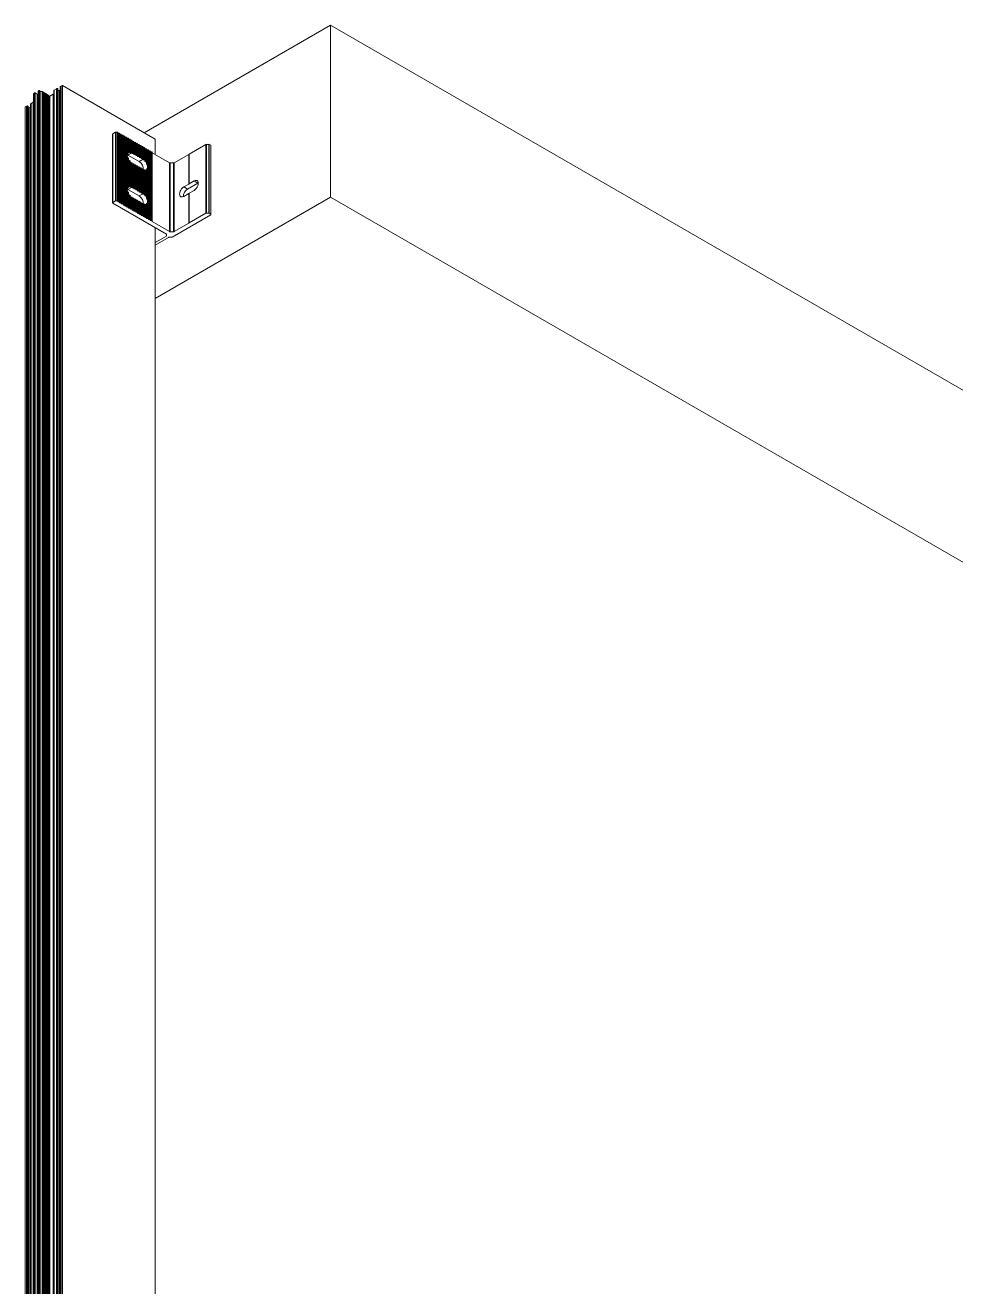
# Model space of a CAD drawing. Header units: millimetres. Extents: x 39 to 459, y 26 to 647.
# Drawn here: x 85.9 to 103.57, y 111.3 to 135.25 of the extents above; entities that cross this region are included whole.
import ezdxf

# ---------------------------------------------------------------- set-up
doc = ezdxf.new("R2010")
doc.units = ezdxf.units.MM
doc.linetypes.add('DASH2', pattern=[19.05, 12.7, -6.35])
doc.layers.add('ANTET', color=7, linetype='Continuous')

msp = doc.modelspace()

# ---------------------------------------------------------------- linework, layer by layer
at = {"color": 7, "linetype": 'Continuous', "lineweight": 15}
for p, q in [((91.695, 135.248), (88.159, 133.208)), ((91.695, 131.982), (91.695, 135.248)), ((91.695, 135.248), (127.051, 114.843)), ((86.058, 133.953), (86.058, 104.227)), ((86.06, 133.954), (86.072, 133.962)), ((86.06, 133.954), (86.06, 104.229)), ((86.072, 133.962), (86.072, 104.236)), ((86.075, 133.962), (86.075, 104.237)), ((86.075, 133.962), (86.086, 133.962)), ((86.086, 133.962), (86.086, 104.237)), ((86.089, 133.962), (86.089, 104.236)), ((86.089, 133.962), (86.126, 133.941)), ((86.126, 133.941), (86.126, 104.215)), ((86.126, 133.934), (86.135, 133.935)), ((86.135, 133.935), (86.135, 104.21)), ((86.135, 133.935), (86.145, 133.93)), ((86.145, 134.002), (86.145, 104.277)), ((86.146, 134.004), (86.159, 134.011)), ((86.146, 134.004), (86.146, 104.278)), ((86.159, 134.011), (86.159, 104.286)), ((86.164, 134.011), (86.164, 104.286)), ((86.164, 134.011), (86.173, 134.007)), ((86.173, 134.007), (86.173, 104.281)), ((86.174, 104.279), (86.174, 134.005)), ((86.174, 133.994), (86.183, 133.989)), ((86.183, 133.989), (86.183, 104.264)), ((86.185, 133.989), (86.185, 104.263)), ((86.185, 133.989), (86.224, 133.989)), ((86.224, 133.989), (86.224, 104.263)), ((86.23, 133.985), (86.23, 104.259)), ((86.236, 133.976), (86.236, 104.25)), ((86.236, 133.976), (86.246, 133.976)), ((86.246, 133.976), (86.246, 104.25)), ((86.252, 133.972), (86.252, 104.246)), ((86.258, 133.963), (86.258, 104.237)), ((86.258, 133.963), (86.269, 133.963)), ((86.269, 133.963), (86.269, 104.237)), ((86.275, 133.959), (86.275, 104.233)), ((86.281, 133.95), (86.281, 104.224)), ((86.281, 133.95), (86.292, 133.95)), ((86.292, 133.95), (86.292, 104.224)), ((86.298, 133.946), (86.298, 104.22)), ((86.304, 133.936), (86.304, 104.211)), ((86.304, 133.936), (86.314, 133.936)), ((86.314, 133.936), (86.314, 104.211)), ((86.32, 133.933), (86.32, 104.207)), ((86.326, 133.923), (86.326, 104.198)), ((86.326, 133.923), (86.337, 133.923)), ((86.337, 133.923), (86.337, 104.198)), ((86.343, 133.92), (86.343, 104.194)), ((86.344, 133.913), (86.344, 104.187)), ((86.344, 133.913), (86.361, 133.903)), ((86.361, 133.903), (86.361, 104.177)), ((86.366, 133.903), (86.43, 133.94)), ((86.366, 133.903), (86.366, 104.177)), ((86.43, 133.94), (86.43, 104.214)), ((86.43, 133.94), (86.439, 133.94)), ((86.439, 133.944), (86.445, 133.948)), ((86.439, 133.944), (86.439, 104.219)), ((86.445, 134.009), (86.445, 104.283)), ((86.451, 134.017), (86.491, 134.04)), ((86.451, 134.017), (86.451, 104.291)), ((86.491, 134.04), (86.502, 134.045)), ((86.491, 134.04), (86.491, 104.314)), ((86.491, 134.04), (86.491, 104.314)), ((86.502, 134.045), (86.502, 104.32)), ((86.51, 134.045), (86.51, 104.319)), ((86.51, 134.045), (86.519, 134.04)), ((86.519, 134.04), (86.519, 104.314)), ((86.52, 104.313), (86.52, 134.038)), ((86.52, 134.013), (86.525, 134.011)), ((86.525, 134.011), (86.525, 104.285)), ((86.525, 134.011), (86.553, 134.011)), ((86.553, 134.011), (86.565, 134.017)), ((86.553, 134.011), (86.553, 104.285)), ((86.565, 134.08), (86.565, 104.355)), ((86.566, 134.083), (86.576, 134.089)), ((86.566, 134.083), (86.566, 104.357)), ((86.576, 134.089), (86.601, 134.104)), ((86.576, 134.089), (86.576, 104.363)), ((86.576, 134.089), (86.576, 104.363)), ((86.601, 134.104), (86.601, 104.378)), ((86.607, 134.104), (86.607, 104.378)), ((86.607, 134.104), (88.369, 133.087)), ((85.9, 133.699), (85.925, 133.713)), ((85.9, 133.699), (85.9, 103.973)), ((85.925, 133.714), (85.936, 133.719)), ((85.925, 133.714), (85.925, 103.988)), ((85.925, 133.713), (85.925, 103.988)), ((85.936, 133.719), (85.936, 103.993)), ((85.944, 133.719), (85.944, 103.993)), ((85.944, 133.719), (85.953, 133.713)), ((85.953, 133.713), (85.953, 103.988)), ((85.955, 103.986), (85.955, 133.712)), ((85.955, 133.687), (85.97, 133.678)), ((85.97, 133.678), (85.97, 103.952)), ((85.976, 133.678), (85.999, 133.691)), ((85.976, 133.678), (85.976, 103.952)), ((85.999, 133.754), (85.999, 104.028)), ((86.001, 133.756), (86.01, 133.762)), ((86.001, 133.756), (86.001, 104.03)), ((86.01, 133.762), (86.05, 133.785)), ((86.01, 133.762), (86.01, 104.037)), ((86.01, 133.762), (86.01, 104.037)), ((86.05, 133.785), (86.05, 104.06)), ((87.558, 133.183), (87.558, 131.876)), ((87.563, 133.189), (87.615, 133.219)), ((87.563, 133.189), (87.563, 131.883)), ((87.615, 133.219), (87.615, 131.913)), ((87.622, 133.221), (87.622, 131.915)), ((87.622, 133.221), (87.645, 133.221)), ((87.645, 133.221), (87.645, 131.915)), ((87.655, 133.215), (87.655, 131.909)), ((87.665, 133.201), (87.665, 131.895)), ((87.665, 133.201), (87.679, 133.201)), ((87.679, 133.201), (87.679, 131.895)), ((87.689, 133.196), (87.689, 131.889)), ((87.699, 133.182), (87.699, 131.875)), ((87.699, 133.182), (87.714, 133.182)), ((87.714, 133.182), (87.714, 131.875)), ((87.724, 133.176), (87.724, 131.869)), ((87.734, 133.162), (87.734, 131.855)), ((87.734, 133.162), (87.748, 133.162)), ((87.748, 133.162), (87.748, 131.855)), ((87.758, 133.156), (87.758, 131.849)), ((87.768, 133.142), (87.768, 131.835)), ((87.768, 133.142), (87.782, 133.142)), ((87.782, 133.142), (87.782, 131.835)), ((87.792, 133.136), (87.792, 131.829)), ((87.802, 133.122), (87.802, 131.815)), ((87.802, 133.122), (87.817, 133.122)), ((87.817, 133.122), (87.817, 131.815)), ((87.827, 133.116), (87.827, 131.81)), ((87.837, 133.102), (87.837, 132.781)), ((87.837, 133.102), (87.851, 133.102)), ((87.851, 133.102), (87.851, 132.815)), ((87.861, 133.096), (87.861, 132.829)), ((87.871, 133.082), (87.871, 132.835)), ((87.871, 133.082), (87.885, 133.082)), ((87.885, 133.082), (87.885, 132.84)), ((87.895, 133.077), (87.895, 132.84)), ((87.905, 133.063), (87.905, 132.832)), ((87.905, 133.063), (87.92, 133.063)), ((87.92, 133.063), (87.92, 132.833)), ((87.93, 133.057), (87.93, 132.828)), ((87.94, 133.043), (87.94, 132.814)), ((87.94, 133.043), (87.954, 133.043)), ((87.954, 133.043), (87.954, 132.814)), ((87.964, 133.037), (87.964, 132.808)), ((87.974, 133.023), (87.974, 132.794)), ((87.974, 133.023), (87.988, 133.023)), ((87.988, 133.023), (87.988, 132.794)), ((87.998, 133.017), (87.998, 132.789)), ((88.008, 133.003), (88.008, 132.774)), ((88.008, 133.003), (88.023, 133.003)), ((88.023, 133.003), (88.023, 132.774)), ((88.033, 132.997), (88.033, 132.769)), ((88.043, 132.983), (88.043, 132.755)), ((88.043, 132.983), (88.057, 132.983)), ((88.057, 132.983), (88.057, 132.755)), ((88.067, 132.978), (88.067, 132.749)), ((88.077, 132.963), (88.077, 132.735)), ((88.077, 132.963), (88.091, 132.963)), ((88.091, 132.963), (88.091, 132.735)), ((88.101, 132.958), (88.101, 132.729)), ((88.111, 132.944), (88.111, 132.715)), ((88.111, 132.944), (88.126, 132.944)), ((88.126, 132.944), (88.126, 132.715)), ((88.136, 132.938), (88.136, 132.709)), ((88.37, 132.792), (88.37, 133.085)), ((89.012, 132.802), (89.329, 132.984)), ((89.329, 132.984), (89.329, 131.678)), ((89.34, 132.987), (89.34, 131.68)), ((89.34, 132.987), (89.383, 132.987)), ((89.383, 132.987), (89.383, 131.68)), ((89.395, 132.984), (89.395, 131.678)), ((89.395, 132.984), (89.421, 132.969)), ((89.421, 132.969), (89.421, 131.662)), ((89.426, 131.656), (89.426, 132.962)), ((87.837, 132.77), (87.837, 132.128)), ((87.838, 132.788), (87.849, 132.783)), ((87.929, 132.829), (87.849, 132.783)), ((88.061, 132.66), (87.849, 132.783)), ((87.851, 132.736), (87.851, 132.162)), ((87.861, 132.71), (87.861, 132.176)), ((87.895, 132.84), (87.895, 132.835)), ((87.93, 132.82), (87.93, 132.828)), ((87.954, 132.814), (87.94, 132.814)), ((87.964, 132.8), (87.964, 132.808)), ((87.988, 132.794), (87.974, 132.794)), ((87.998, 132.78), (87.998, 132.789)), ((88.023, 132.774), (88.008, 132.774)), ((88.033, 132.76), (88.033, 132.769)), ((88.057, 132.755), (88.043, 132.755)), ((88.136, 132.704), (88.061, 132.66)), ((88.067, 132.741), (88.067, 132.749)), ((88.091, 132.735), (88.077, 132.735)), ((88.101, 132.721), (88.101, 132.729)), ((88.126, 132.715), (88.111, 132.715)), ((88.136, 132.704), (88.136, 132.709)), ((88.136, 132.704), (88.136, 132.701)), ((88.146, 132.924), (88.146, 132.694)), ((88.146, 132.924), (88.16, 132.924)), ((88.16, 132.924), (88.16, 132.693)), ((88.17, 132.918), (88.17, 132.683)), ((88.18, 132.904), (88.18, 132.659)), ((88.18, 132.904), (88.194, 132.904)), ((88.194, 132.904), (88.194, 132.653)), ((88.204, 132.898), (88.204, 132.636)), ((88.214, 132.884), (88.214, 132.587)), ((88.214, 132.884), (88.229, 132.884)), ((88.229, 132.884), (88.229, 131.578)), ((88.239, 132.878), (88.239, 131.572)), ((88.249, 132.864), (88.249, 131.558)), ((88.249, 132.864), (88.263, 132.864)), ((88.263, 132.864), (88.263, 131.558)), ((88.273, 132.859), (88.273, 131.552)), ((88.283, 132.845), (88.283, 131.538)), ((88.283, 132.845), (88.297, 132.845)), ((88.297, 132.845), (88.297, 131.538)), ((88.307, 132.839), (88.307, 131.532)), ((88.31, 132.826), (88.31, 131.52)), ((88.64, 132.636), (88.31, 132.826)), ((88.726, 132.636), (89.004, 132.797)), ((89.004, 132.797), (89.004, 132.233)), ((89.012, 132.797), (89.004, 132.797)), ((89.012, 132.802), (89.012, 132.238)), ((87.871, 132.677), (87.871, 132.181)), ((87.885, 132.671), (87.885, 132.187)), ((87.895, 132.66), (87.895, 132.187)), ((87.905, 132.64), (87.905, 132.179)), ((87.92, 132.638), (87.92, 132.18)), ((87.93, 132.632), (87.93, 132.175)), ((87.94, 132.618), (87.94, 132.161)), ((87.954, 132.618), (87.94, 132.618)), ((87.954, 132.618), (87.954, 132.161)), ((87.964, 132.612), (87.964, 132.155)), ((87.974, 132.598), (87.974, 132.141)), ((87.988, 132.598), (87.974, 132.598)), ((87.988, 132.598), (87.988, 132.141)), ((87.998, 132.593), (87.998, 132.135)), ((88.008, 132.578), (88.008, 132.121)), ((88.023, 132.578), (88.008, 132.578)), ((88.023, 132.578), (88.023, 132.121)), ((88.033, 132.573), (88.033, 132.115)), ((88.043, 132.559), (88.043, 132.101)), ((88.057, 132.559), (88.043, 132.559)), ((88.057, 132.559), (88.057, 132.101)), ((88.067, 132.553), (88.067, 132.096)), ((88.077, 132.539), (88.077, 132.082)), ((88.091, 132.539), (88.077, 132.539)), ((88.091, 132.539), (88.091, 132.082)), ((88.101, 132.533), (88.101, 132.076)), ((88.111, 132.519), (88.111, 132.062)), ((88.126, 132.519), (88.111, 132.519)), ((88.126, 132.519), (88.126, 132.062)), ((88.136, 132.513), (88.136, 132.056)), ((88.146, 132.5), (88.146, 132.041)), ((88.16, 132.502), (88.16, 132.039)), ((88.17, 132.499), (88.17, 132.03)), ((88.18, 132.495), (88.18, 132.006)), ((88.194, 132.502), (88.194, 132)), ((88.204, 132.636), (88.204, 132.617)), ((88.204, 132.51), (88.204, 132.507)), ((88.204, 132.507), (88.204, 131.983)), ((88.214, 132.528), (88.214, 131.934)), ((88.64, 132.636), (88.64, 131.33)), ((88.651, 132.634), (88.651, 131.327)), ((88.651, 132.634), (88.715, 132.634)), ((88.715, 132.634), (88.715, 131.327)), ((88.726, 132.636), (88.726, 131.33)), ((88.909, 132.179), (89.004, 132.233)), ((89.178, 132.252), (88.98, 132.138)), ((89.004, 132.233), (89.012, 132.233)), ((89.012, 132.238), (89.107, 132.293)), ((89.012, 132.238), (89.012, 132.233)), ((89.178, 132.252), (89.107, 132.293)), ((89.178, 132.252), (89.185, 132.256)), ((87.837, 132.117), (87.837, 131.796)), ((87.849, 132.129), (87.838, 132.135)), ((87.929, 132.176), (87.849, 132.129)), ((88.061, 132.007), (87.849, 132.129)), ((87.851, 132.082), (87.851, 131.796)), ((87.861, 132.057), (87.861, 131.79)), ((87.871, 132.024), (87.871, 131.776)), ((87.885, 132.018), (87.885, 131.776)), ((87.895, 132.182), (87.895, 132.187)), ((87.895, 132.006), (87.895, 131.77)), ((87.905, 131.986), (87.905, 131.756)), ((87.92, 131.985), (87.92, 131.756)), ((87.93, 132.167), (87.93, 132.175)), ((87.93, 131.979), (87.93, 131.75)), ((87.954, 132.161), (87.94, 132.161)), ((87.964, 132.147), (87.964, 132.155)), ((87.988, 132.141), (87.974, 132.141)), ((87.998, 132.127), (87.998, 132.135)), ((88.023, 132.121), (88.008, 132.121)), ((88.033, 132.107), (88.033, 132.115)), ((88.057, 132.101), (88.043, 132.101)), ((88.136, 132.05), (88.061, 132.007)), ((88.067, 132.087), (88.067, 132.096)), ((88.091, 132.082), (88.077, 132.082)), ((88.101, 132.067), (88.101, 132.076)), ((88.126, 132.062), (88.111, 132.062)), ((88.136, 132.05), (88.136, 132.056)), ((88.136, 132.048), (88.136, 132.05)), ((88.204, 131.964), (88.204, 131.983)), ((88.37, 130.063), (91.695, 131.982)), ((88.98, 132.138), (88.909, 132.179)), ((88.909, 131.999), (89.004, 132.054)), ((89.004, 132.054), (89.004, 131.49)), ((89.004, 132.054), (89.012, 132.054)), ((89.012, 132.058), (89.107, 132.113)), ((89.012, 132.058), (89.012, 131.495)), ((91.695, 131.982), (127.051, 111.577)), ((87.563, 131.883), (87.615, 131.913)), ((88.579, 131.283), (87.563, 131.87)), ((87.622, 131.915), (87.645, 131.915)), ((87.655, 131.909), (87.655, 131.9)), ((87.665, 131.895), (87.679, 131.895)), ((87.689, 131.889), (87.689, 131.881)), ((87.699, 131.875), (87.714, 131.875)), ((87.724, 131.869), (87.724, 131.861)), ((87.734, 131.855), (87.748, 131.855)), ((87.758, 131.849), (87.758, 131.841)), ((87.768, 131.835), (87.782, 131.835)), ((87.792, 131.829), (87.792, 131.821)), ((87.802, 131.815), (87.817, 131.815)), ((87.827, 131.81), (87.827, 131.801)), ((87.837, 131.796), (87.851, 131.796)), ((87.861, 131.79), (87.861, 131.782)), ((87.871, 131.776), (87.885, 131.776)), ((87.895, 131.77), (87.895, 131.762)), ((87.905, 131.756), (87.92, 131.756)), ((87.93, 131.75), (87.93, 131.742)), ((87.94, 131.965), (87.94, 131.736)), ((87.954, 131.965), (87.94, 131.965)), ((87.94, 131.736), (87.954, 131.736)), ((87.954, 131.965), (87.954, 131.736)), ((87.964, 131.959), (87.964, 131.73)), ((87.964, 131.73), (87.964, 131.722)), ((87.974, 131.945), (87.974, 131.716)), ((87.988, 131.945), (87.974, 131.945)), ((87.988, 131.945), (87.988, 131.716)), ((87.998, 131.939), (87.998, 131.711)), ((88.008, 131.925), (88.008, 131.697)), ((88.023, 131.925), (88.008, 131.925)), ((88.023, 131.925), (88.023, 131.697)), ((88.033, 131.919), (88.033, 131.691)), ((88.043, 131.905), (88.043, 131.677)), ((88.057, 131.905), (88.043, 131.905)), ((88.057, 131.905), (88.057, 131.677)), ((88.067, 131.9), (88.067, 131.671)), ((88.077, 131.886), (88.077, 131.657)), ((88.091, 131.886), (88.077, 131.886)), ((88.091, 131.886), (88.091, 131.657)), ((88.101, 131.88), (88.101, 131.651)), ((88.111, 131.866), (88.111, 131.637)), ((88.126, 131.866), (88.111, 131.866)), ((88.126, 131.866), (88.126, 131.637)), ((88.136, 131.86), (88.136, 131.631)), ((88.146, 131.847), (88.146, 131.617)), ((88.16, 131.848), (88.16, 131.617)), ((88.17, 131.846), (88.17, 131.611)), ((88.18, 131.842), (88.18, 131.597)), ((88.194, 131.848), (88.194, 131.597)), ((88.204, 131.854), (88.204, 131.856)), ((88.204, 131.854), (88.204, 131.592)), ((88.214, 131.875), (88.214, 131.578)), ((87.974, 131.716), (87.988, 131.716)), ((87.998, 131.711), (87.998, 131.702)), ((88.008, 131.697), (88.023, 131.697)), ((88.033, 131.691), (88.033, 131.682)), ((88.043, 131.677), (88.057, 131.677)), ((88.067, 131.671), (88.067, 131.663)), ((88.077, 131.657), (88.091, 131.657)), ((88.101, 131.651), (88.101, 131.643)), ((88.111, 131.637), (88.126, 131.637)), ((88.136, 131.631), (88.136, 131.623)), ((88.146, 131.617), (88.16, 131.617)), ((88.17, 131.611), (88.17, 131.603)), ((88.18, 131.597), (88.194, 131.597)), ((88.204, 131.592), (88.204, 131.583)), ((88.214, 131.578), (88.229, 131.578)), ((88.239, 131.572), (88.239, 131.564)), ((88.249, 131.558), (88.263, 131.558)), ((88.273, 131.552), (88.273, 131.544)), ((88.283, 131.538), (88.297, 131.538)), ((88.307, 131.532), (88.307, 131.524)), ((88.64, 131.33), (88.31, 131.52)), ((88.688, 131.226), (89.421, 131.649)), ((89.012, 131.495), (89.329, 131.678)), ((89.012, 131.49), (89.012, 131.495)), ((89.34, 131.68), (89.383, 131.68)), ((89.395, 131.678), (89.421, 131.662)), ((88.37, 105.026), (88.37, 131.404)), ((88.584, 131.251), (88.584, 131.276)), ((88.651, 131.327), (88.715, 131.327)), ((88.726, 131.33), (89.004, 131.49)), ((89.012, 131.49), (89.004, 131.49)), ((88.37, 131.124), (88.579, 131.245)), ((88.37, 131.075), (88.622, 131.22)), ((88.676, 131.223), (88.633, 131.223))]:
    msp.add_line(p, q, dxfattribs=at)
at = {"color": 8, "linetype": 'Continuous', "lineweight": 15}
for p, q in [((88.369, 133.087), (88.369, 132.793)), ((88.369, 131.404), (88.369, 105.027)), ((88.579, 131.283), (88.579, 131.245))]:
    msp.add_line(p, q, dxfattribs=at)
at = {"color": 7, "linetype": 'Continuous', "lineweight": 15, "flags": 128}
for points in [[(86.224, 133.989), (86.225, 133.989), (86.226, 133.988), (86.227, 133.988), (86.228, 133.988), (86.229, 133.987), (86.229, 133.987), (86.23, 133.986), (86.23, 133.985)], [(86.23, 133.979), (86.23, 133.978), (86.23, 133.978), (86.231, 133.977), (86.231, 133.977), (86.232, 133.976), (86.233, 133.976), (86.235, 133.976), (86.236, 133.976)], [(86.246, 133.976), (86.248, 133.976), (86.249, 133.975), (86.25, 133.975), (86.251, 133.975), (86.251, 133.974), (86.252, 133.973), (86.252, 133.973), (86.252, 133.972)], [(86.252, 133.966), (86.252, 133.965), (86.253, 133.965), (86.253, 133.964), (86.254, 133.964), (86.255, 133.963), (86.256, 133.963), (86.257, 133.963), (86.258, 133.963)], [(86.269, 133.963), (86.27, 133.963), (86.271, 133.962), (86.272, 133.962), (86.273, 133.962), (86.274, 133.961), (86.275, 133.96), (86.275, 133.96), (86.275, 133.959)], [(86.275, 133.953), (86.275, 133.952), (86.275, 133.952), (86.276, 133.951), (86.277, 133.951), (86.278, 133.95), (86.279, 133.95), (86.28, 133.95), (86.281, 133.95)], [(86.292, 133.95), (86.293, 133.949), (86.294, 133.949), (86.295, 133.949), (86.296, 133.949), (86.297, 133.948), (86.297, 133.947), (86.297, 133.947), (86.298, 133.946)], [(86.298, 133.94), (86.298, 133.939), (86.298, 133.939), (86.299, 133.938), (86.299, 133.937), (86.3, 133.937), (86.301, 133.937), (86.302, 133.937), (86.304, 133.936)], [(86.314, 133.936), (86.315, 133.936), (86.317, 133.936), (86.318, 133.936), (86.318, 133.935), (86.319, 133.935), (86.32, 133.934), (86.32, 133.934), (86.32, 133.933)], [(86.32, 133.927), (86.32, 133.926), (86.321, 133.926), (86.321, 133.925), (86.322, 133.924), (86.323, 133.924), (86.324, 133.924), (86.325, 133.923), (86.326, 133.923)], [(86.337, 133.923), (86.338, 133.923), (86.339, 133.923), (86.34, 133.923), (86.341, 133.922), (86.342, 133.922), (86.342, 133.921), (86.343, 133.921), (86.343, 133.92)], [(87.645, 133.221), (87.647, 133.221), (87.649, 133.221), (87.65, 133.22), (87.652, 133.219), (87.653, 133.219), (87.654, 133.218), (87.655, 133.217), (87.655, 133.215)], [(87.655, 133.207), (87.655, 133.206), (87.656, 133.205), (87.657, 133.204), (87.658, 133.203), (87.659, 133.202), (87.661, 133.202), (87.663, 133.201), (87.665, 133.201)], [(87.679, 133.201), (87.681, 133.201), (87.683, 133.201), (87.685, 133.2), (87.686, 133.2), (87.688, 133.199), (87.688, 133.198), (87.689, 133.197), (87.689, 133.196)], [(87.689, 133.187), (87.689, 133.186), (87.69, 133.185), (87.691, 133.184), (87.692, 133.183), (87.694, 133.182), (87.695, 133.182), (87.697, 133.182), (87.699, 133.182)], [(87.714, 133.182), (87.716, 133.181), (87.717, 133.181), (87.719, 133.181), (87.721, 133.18), (87.722, 133.179), (87.723, 133.178), (87.723, 133.177), (87.724, 133.176)], [(87.724, 133.167), (87.724, 133.166), (87.724, 133.165), (87.725, 133.164), (87.727, 133.163), (87.728, 133.163), (87.73, 133.162), (87.732, 133.162), (87.734, 133.162)], [(87.748, 133.162), (87.75, 133.162), (87.752, 133.161), (87.753, 133.161), (87.755, 133.16), (87.756, 133.159), (87.757, 133.158), (87.758, 133.157), (87.758, 133.156)], [(87.758, 133.148), (87.758, 133.147), (87.759, 133.145), (87.76, 133.144), (87.761, 133.144), (87.762, 133.143), (87.764, 133.142), (87.766, 133.142), (87.768, 133.142)], [(87.782, 133.142), (87.784, 133.142), (87.786, 133.141), (87.788, 133.141), (87.789, 133.14), (87.791, 133.139), (87.792, 133.138), (87.792, 133.137), (87.792, 133.136)], [(87.792, 133.128), (87.792, 133.127), (87.793, 133.126), (87.794, 133.125), (87.795, 133.124), (87.797, 133.123), (87.798, 133.122), (87.8, 133.122), (87.802, 133.122)], [(87.817, 133.122), (87.819, 133.122), (87.82, 133.122), (87.822, 133.121), (87.824, 133.12), (87.825, 133.119), (87.826, 133.118), (87.826, 133.117), (87.827, 133.116)], [(87.827, 133.108), (87.827, 133.107), (87.827, 133.106), (87.828, 133.105), (87.83, 133.104), (87.831, 133.103), (87.833, 133.103), (87.835, 133.102), (87.837, 133.102)], [(87.851, 133.102), (87.853, 133.102), (87.855, 133.102), (87.857, 133.101), (87.858, 133.101), (87.859, 133.1), (87.86, 133.099), (87.861, 133.098), (87.861, 133.096)], [(87.861, 133.088), (87.861, 133.087), (87.862, 133.086), (87.863, 133.085), (87.864, 133.084), (87.865, 133.083), (87.867, 133.083), (87.869, 133.083), (87.871, 133.082)], [(87.885, 133.082), (87.887, 133.082), (87.889, 133.082), (87.891, 133.081), (87.892, 133.081), (87.894, 133.08), (87.895, 133.079), (87.895, 133.078), (87.895, 133.077)], [(87.895, 133.068), (87.895, 133.067), (87.896, 133.066), (87.897, 133.065), (87.898, 133.064), (87.9, 133.064), (87.901, 133.063), (87.903, 133.063), (87.905, 133.063)], [(87.92, 133.063), (87.922, 133.062), (87.923, 133.062), (87.925, 133.062), (87.927, 133.061), (87.928, 133.06), (87.929, 133.059), (87.929, 133.058), (87.93, 133.057)], [(87.93, 133.049), (87.93, 133.047), (87.93, 133.046), (87.931, 133.045), (87.933, 133.044), (87.934, 133.044), (87.936, 133.043), (87.938, 133.043), (87.94, 133.043)], [(87.954, 133.043), (87.956, 133.043), (87.958, 133.042), (87.96, 133.042), (87.961, 133.041), (87.962, 133.04), (87.963, 133.039), (87.964, 133.038), (87.964, 133.037)], [(87.964, 133.029), (87.964, 133.028), (87.965, 133.027), (87.966, 133.026), (87.967, 133.025), (87.968, 133.024), (87.97, 133.023), (87.972, 133.023), (87.974, 133.023)], [(87.988, 133.023), (87.99, 133.023), (87.992, 133.023), (87.994, 133.022), (87.995, 133.021), (87.997, 133.02), (87.998, 133.019), (87.998, 133.018), (87.998, 133.017)], [(87.998, 133.009), (87.999, 133.008), (87.999, 133.007), (88, 133.006), (88.001, 133.005), (88.003, 133.004), (88.004, 133.004), (88.006, 133.003), (88.008, 133.003)], [(88.023, 133.003), (88.025, 133.003), (88.026, 133.003), (88.028, 133.002), (88.03, 133.001), (88.031, 133.001), (88.032, 133), (88.032, 132.998), (88.033, 132.997)], [(88.033, 132.989), (88.033, 132.988), (88.033, 132.987), (88.034, 132.986), (88.036, 132.985), (88.037, 132.984), (88.039, 132.984), (88.041, 132.983), (88.043, 132.983)], [(88.057, 132.983), (88.059, 132.983), (88.061, 132.983), (88.063, 132.982), (88.064, 132.982), (88.065, 132.981), (88.066, 132.98), (88.067, 132.979), (88.067, 132.978)], [(88.067, 132.969), (88.067, 132.968), (88.068, 132.967), (88.069, 132.966), (88.07, 132.965), (88.071, 132.964), (88.073, 132.964), (88.075, 132.964), (88.077, 132.963)], [(88.091, 132.963), (88.093, 132.963), (88.095, 132.963), (88.097, 132.963), (88.098, 132.962), (88.1, 132.961), (88.101, 132.96), (88.101, 132.959), (88.101, 132.958)], [(88.101, 132.949), (88.102, 132.948), (88.102, 132.947), (88.103, 132.946), (88.104, 132.945), (88.106, 132.945), (88.108, 132.944), (88.109, 132.944), (88.111, 132.944)], [(88.126, 132.944), (88.128, 132.944), (88.13, 132.943), (88.131, 132.943), (88.133, 132.942), (88.134, 132.941), (88.135, 132.94), (88.136, 132.939), (88.136, 132.938)], [(88.136, 132.93), (88.136, 132.928), (88.136, 132.927), (88.137, 132.926), (88.139, 132.926), (88.14, 132.925), (88.142, 132.924), (88.144, 132.924), (88.146, 132.924)], [(87.837, 132.77), (87.836, 132.779), (87.837, 132.781)], [(87.885, 132.84), (87.886, 132.84), (87.889, 132.841), (87.892, 132.842), (87.894, 132.841), (87.895, 132.84), (87.895, 132.84)], [(87.895, 132.835), (87.895, 132.835), (87.896, 132.834), (87.898, 132.833), (87.901, 132.832), (87.904, 132.832), (87.905, 132.832)], [(87.94, 132.814), (87.938, 132.814), (87.936, 132.815), (87.934, 132.815), (87.933, 132.816), (87.931, 132.817), (87.93, 132.818), (87.93, 132.819), (87.93, 132.82)], [(87.964, 132.808), (87.964, 132.809), (87.963, 132.811), (87.962, 132.812), (87.961, 132.812), (87.96, 132.813), (87.958, 132.814), (87.956, 132.814), (87.954, 132.814)], [(87.974, 132.794), (87.972, 132.794), (87.97, 132.795), (87.968, 132.795), (87.967, 132.796), (87.966, 132.797), (87.965, 132.798), (87.964, 132.799), (87.964, 132.8)], [(87.998, 132.789), (87.998, 132.79), (87.998, 132.791), (87.997, 132.792), (87.995, 132.793), (87.994, 132.793), (87.992, 132.794), (87.99, 132.794), (87.988, 132.794)], [(88.008, 132.774), (88.006, 132.775), (88.004, 132.775), (88.003, 132.775), (88.001, 132.776), (88, 132.777), (87.999, 132.778), (87.999, 132.779), (87.998, 132.78)], [(88.033, 132.769), (88.032, 132.77), (88.032, 132.771), (88.031, 132.772), (88.03, 132.773), (88.028, 132.773), (88.026, 132.774), (88.025, 132.774), (88.023, 132.774)], [(88.043, 132.755), (88.041, 132.755), (88.039, 132.755), (88.037, 132.756), (88.036, 132.756), (88.034, 132.757), (88.033, 132.758), (88.033, 132.759), (88.033, 132.76)], [(88.067, 132.749), (88.067, 132.75), (88.066, 132.751), (88.065, 132.752), (88.064, 132.753), (88.063, 132.754), (88.061, 132.754), (88.059, 132.755), (88.057, 132.755)], [(88.077, 132.735), (88.075, 132.735), (88.073, 132.735), (88.071, 132.736), (88.07, 132.737), (88.069, 132.737), (88.068, 132.738), (88.067, 132.739), (88.067, 132.741)], [(88.101, 132.729), (88.101, 132.73), (88.101, 132.731), (88.1, 132.732), (88.098, 132.733), (88.097, 132.734), (88.095, 132.734), (88.093, 132.735), (88.091, 132.735)], [(88.111, 132.715), (88.109, 132.715), (88.108, 132.715), (88.106, 132.716), (88.104, 132.717), (88.103, 132.718), (88.102, 132.719), (88.102, 132.72), (88.101, 132.721)], [(88.136, 132.709), (88.136, 132.71), (88.135, 132.711), (88.134, 132.712), (88.133, 132.713), (88.131, 132.714), (88.13, 132.715), (88.128, 132.715), (88.126, 132.715)], [(88.16, 132.924), (88.162, 132.924), (88.164, 132.923), (88.166, 132.923), (88.167, 132.922), (88.168, 132.921), (88.169, 132.92), (88.17, 132.919), (88.17, 132.918)], [(88.17, 132.91), (88.17, 132.909), (88.171, 132.908), (88.172, 132.907), (88.173, 132.906), (88.174, 132.905), (88.176, 132.904), (88.178, 132.904), (88.18, 132.904)], [(88.194, 132.904), (88.196, 132.904), (88.198, 132.904), (88.2, 132.903), (88.201, 132.902), (88.203, 132.901), (88.204, 132.9), (88.204, 132.899), (88.204, 132.898)], [(88.204, 132.89), (88.205, 132.889), (88.205, 132.888), (88.206, 132.887), (88.207, 132.886), (88.209, 132.885), (88.211, 132.885), (88.212, 132.884), (88.214, 132.884)], [(88.229, 132.884), (88.231, 132.884), (88.233, 132.884), (88.234, 132.883), (88.236, 132.883), (88.237, 132.882), (88.238, 132.881), (88.239, 132.88), (88.239, 132.878)], [(88.239, 132.87), (88.239, 132.869), (88.239, 132.868), (88.24, 132.867), (88.242, 132.866), (88.243, 132.865), (88.245, 132.865), (88.247, 132.864), (88.249, 132.864)], [(88.263, 132.864), (88.265, 132.864), (88.267, 132.864), (88.269, 132.863), (88.27, 132.863), (88.271, 132.862), (88.272, 132.861), (88.273, 132.86), (88.273, 132.859)], [(88.273, 132.85), (88.273, 132.849), (88.274, 132.848), (88.275, 132.847), (88.276, 132.846), (88.278, 132.846), (88.279, 132.845), (88.281, 132.845), (88.283, 132.845)], [(88.297, 132.845), (88.299, 132.844), (88.301, 132.844), (88.303, 132.844), (88.304, 132.843), (88.306, 132.842), (88.307, 132.841), (88.307, 132.84), (88.307, 132.839)], [(87.94, 132.618), (87.938, 132.618), (87.936, 132.619), (87.934, 132.619), (87.933, 132.62), (87.931, 132.621), (87.93, 132.622), (87.93, 132.623), (87.93, 132.624)], [(87.964, 132.612), (87.964, 132.613), (87.963, 132.615), (87.962, 132.616), (87.961, 132.616), (87.96, 132.617), (87.958, 132.618), (87.956, 132.618), (87.954, 132.618)], [(87.974, 132.598), (87.972, 132.598), (87.97, 132.599), (87.968, 132.599), (87.967, 132.6), (87.966, 132.601), (87.965, 132.602), (87.964, 132.603), (87.964, 132.604)], [(87.998, 132.593), (87.998, 132.594), (87.998, 132.595), (87.997, 132.596), (87.995, 132.597), (87.994, 132.597), (87.992, 132.598), (87.99, 132.598), (87.988, 132.598)], [(88.008, 132.578), (88.006, 132.579), (88.004, 132.579), (88.003, 132.579), (88.001, 132.58), (88, 132.581), (87.999, 132.582), (87.999, 132.583), (87.998, 132.584)], [(88.033, 132.573), (88.032, 132.574), (88.032, 132.575), (88.031, 132.576), (88.03, 132.577), (88.028, 132.578), (88.026, 132.578), (88.025, 132.578), (88.023, 132.578)], [(88.043, 132.559), (88.041, 132.559), (88.039, 132.559), (88.037, 132.56), (88.036, 132.56), (88.034, 132.561), (88.033, 132.562), (88.033, 132.563), (88.033, 132.564)], [(88.067, 132.553), (88.067, 132.554), (88.066, 132.555), (88.065, 132.556), (88.064, 132.557), (88.063, 132.558), (88.061, 132.558), (88.059, 132.559), (88.057, 132.559)], [(88.077, 132.539), (88.075, 132.539), (88.073, 132.539), (88.071, 132.54), (88.07, 132.541), (88.069, 132.541), (88.068, 132.542), (88.067, 132.543), (88.067, 132.545)], [(88.101, 132.533), (88.101, 132.534), (88.101, 132.535), (88.1, 132.536), (88.098, 132.537), (88.097, 132.538), (88.095, 132.538), (88.093, 132.539), (88.091, 132.539)], [(88.111, 132.519), (88.109, 132.519), (88.108, 132.519), (88.106, 132.52), (88.104, 132.521), (88.103, 132.522), (88.102, 132.523), (88.102, 132.524), (88.101, 132.525)], [(88.136, 132.513), (88.136, 132.514), (88.135, 132.515), (88.134, 132.516), (88.133, 132.517), (88.131, 132.518), (88.13, 132.519), (88.128, 132.519), (88.126, 132.519)], [(88.146, 132.5), (88.144, 132.5), (88.14, 132.501), (88.138, 132.502), (88.136, 132.503), (88.136, 132.505)], [(88.17, 132.499), (88.17, 132.5), (88.169, 132.501), (88.167, 132.502), (88.164, 132.502), (88.16, 132.502), (88.16, 132.502)], [(88.17, 132.683), (88.17, 132.679), (88.17, 132.676), (88.17, 132.672)], [(88.18, 132.495), (88.179, 132.495), (88.176, 132.494), (88.173, 132.494), (88.171, 132.494), (88.17, 132.495), (88.17, 132.495)], [(89.107, 132.113), (89.127, 132.128), (89.146, 132.148), (89.162, 132.171), (89.175, 132.197), (89.182, 132.223), (89.185, 132.248), (89.182, 132.27), (89.175, 132.287), (89.162, 132.298), (89.146, 132.303), (89.127, 132.301), (89.107, 132.293)], [(87.837, 132.128), (87.836, 132.126), (87.837, 132.117)], [(87.895, 132.187), (87.895, 132.187), (87.894, 132.188), (87.892, 132.188), (87.889, 132.188), (87.885, 132.187)], [(87.905, 132.179), (87.903, 132.179), (87.9, 132.179), (87.898, 132.179), (87.896, 132.18), (87.895, 132.182)], [(87.94, 132.161), (87.938, 132.161), (87.936, 132.161), (87.934, 132.162), (87.933, 132.162), (87.931, 132.163), (87.93, 132.164), (87.93, 132.165), (87.93, 132.167)], [(87.94, 131.965), (87.938, 131.965), (87.936, 131.965), (87.934, 131.966), (87.933, 131.966), (87.931, 131.967), (87.93, 131.968), (87.93, 131.969), (87.93, 131.971)], [(87.964, 132.155), (87.964, 132.156), (87.963, 132.157), (87.962, 132.158), (87.961, 132.159), (87.96, 132.16), (87.958, 132.16), (87.956, 132.161), (87.954, 132.161)], [(87.974, 132.141), (87.972, 132.141), (87.97, 132.141), (87.968, 132.142), (87.967, 132.143), (87.966, 132.144), (87.965, 132.145), (87.964, 132.146), (87.964, 132.147)], [(87.998, 132.135), (87.998, 132.136), (87.998, 132.137), (87.997, 132.138), (87.995, 132.139), (87.994, 132.14), (87.992, 132.141), (87.99, 132.141), (87.988, 132.141)], [(88.008, 132.121), (88.006, 132.121), (88.004, 132.122), (88.003, 132.122), (88.001, 132.123), (88, 132.124), (87.999, 132.125), (87.999, 132.126), (87.998, 132.127)], [(88.033, 132.115), (88.032, 132.117), (88.032, 132.118), (88.031, 132.119), (88.03, 132.119), (88.028, 132.12), (88.026, 132.121), (88.025, 132.121), (88.023, 132.121)], [(88.043, 132.101), (88.041, 132.101), (88.039, 132.102), (88.037, 132.102), (88.036, 132.103), (88.034, 132.104), (88.033, 132.105), (88.033, 132.106), (88.033, 132.107)], [(88.067, 132.096), (88.067, 132.097), (88.066, 132.098), (88.065, 132.099), (88.064, 132.1), (88.063, 132.1), (88.061, 132.101), (88.059, 132.101), (88.057, 132.101)], [(88.077, 132.082), (88.075, 132.082), (88.073, 132.082), (88.071, 132.082), (88.07, 132.083), (88.069, 132.084), (88.068, 132.085), (88.067, 132.086), (88.067, 132.087)], [(88.101, 132.076), (88.101, 132.077), (88.101, 132.078), (88.1, 132.079), (88.098, 132.08), (88.097, 132.081), (88.095, 132.081), (88.093, 132.081), (88.091, 132.082)], [(88.111, 132.062), (88.109, 132.062), (88.108, 132.062), (88.106, 132.063), (88.104, 132.063), (88.103, 132.064), (88.102, 132.065), (88.102, 132.066), (88.101, 132.067)], [(88.136, 132.056), (88.136, 132.057), (88.135, 132.058), (88.134, 132.059), (88.133, 132.06), (88.131, 132.061), (88.13, 132.061), (88.128, 132.062), (88.126, 132.062)], [(88.17, 132.018), (88.17, 132.022), (88.17, 132.026), (88.17, 132.03)], [(88.909, 132.179), (88.889, 132.164), (88.87, 132.144), (88.854, 132.12), (88.842, 132.095), (88.834, 132.069), (88.831, 132.044), (88.834, 132.022), (88.842, 132.005), (88.854, 131.993), (88.87, 131.988), (88.889, 131.99), (88.909, 131.999)], [(87.645, 131.915), (87.647, 131.914), (87.649, 131.914), (87.65, 131.914), (87.652, 131.913), (87.653, 131.912), (87.654, 131.911), (87.655, 131.91), (87.655, 131.909)], [(87.655, 131.9), (87.655, 131.899), (87.656, 131.898), (87.657, 131.897), (87.658, 131.896), (87.659, 131.896), (87.661, 131.895), (87.663, 131.895), (87.665, 131.895)], [(87.679, 131.895), (87.681, 131.895), (87.683, 131.894), (87.685, 131.894), (87.686, 131.893), (87.688, 131.892), (87.688, 131.891), (87.689, 131.89), (87.689, 131.889)], [(87.689, 131.881), (87.689, 131.88), (87.69, 131.878), (87.691, 131.877), (87.692, 131.877), (87.694, 131.876), (87.695, 131.875), (87.697, 131.875), (87.699, 131.875)], [(87.714, 131.875), (87.716, 131.875), (87.717, 131.874), (87.719, 131.874), (87.721, 131.873), (87.722, 131.872), (87.723, 131.871), (87.723, 131.87), (87.724, 131.869)], [(87.724, 131.861), (87.724, 131.86), (87.724, 131.859), (87.725, 131.858), (87.727, 131.857), (87.728, 131.856), (87.73, 131.856), (87.732, 131.855), (87.734, 131.855)], [(87.748, 131.855), (87.75, 131.855), (87.752, 131.855), (87.753, 131.854), (87.755, 131.853), (87.756, 131.853), (87.757, 131.852), (87.758, 131.85), (87.758, 131.849)], [(87.758, 131.841), (87.758, 131.84), (87.759, 131.839), (87.76, 131.838), (87.761, 131.837), (87.762, 131.836), (87.764, 131.836), (87.766, 131.835), (87.768, 131.835)], [(87.782, 131.835), (87.784, 131.835), (87.786, 131.835), (87.788, 131.834), (87.789, 131.834), (87.791, 131.833), (87.792, 131.832), (87.792, 131.831), (87.792, 131.829)], [(87.792, 131.821), (87.792, 131.82), (87.793, 131.819), (87.794, 131.818), (87.795, 131.817), (87.797, 131.816), (87.798, 131.816), (87.8, 131.816), (87.802, 131.815)], [(87.817, 131.815), (87.819, 131.815), (87.82, 131.815), (87.822, 131.814), (87.824, 131.814), (87.825, 131.813), (87.826, 131.812), (87.826, 131.811), (87.827, 131.81)], [(87.827, 131.801), (87.827, 131.8), (87.827, 131.799), (87.828, 131.798), (87.83, 131.797), (87.831, 131.797), (87.833, 131.796), (87.835, 131.796), (87.837, 131.796)], [(87.851, 131.796), (87.853, 131.795), (87.855, 131.795), (87.857, 131.795), (87.858, 131.794), (87.859, 131.793), (87.86, 131.792), (87.861, 131.791), (87.861, 131.79)], [(87.861, 131.782), (87.861, 131.78), (87.862, 131.779), (87.863, 131.778), (87.864, 131.777), (87.865, 131.777), (87.867, 131.776), (87.869, 131.776), (87.871, 131.776)], [(87.885, 131.776), (87.887, 131.776), (87.889, 131.775), (87.891, 131.775), (87.892, 131.774), (87.894, 131.773), (87.895, 131.772), (87.895, 131.771), (87.895, 131.77)], [(87.895, 131.762), (87.895, 131.761), (87.896, 131.76), (87.897, 131.759), (87.898, 131.758), (87.9, 131.757), (87.901, 131.756), (87.903, 131.756), (87.905, 131.756)], [(87.92, 131.756), (87.922, 131.756), (87.923, 131.756), (87.925, 131.755), (87.927, 131.754), (87.928, 131.753), (87.929, 131.752), (87.929, 131.751), (87.93, 131.75)], [(87.93, 131.742), (87.93, 131.741), (87.93, 131.74), (87.931, 131.739), (87.933, 131.738), (87.934, 131.737), (87.936, 131.737), (87.938, 131.736), (87.94, 131.736)], [(87.964, 131.959), (87.964, 131.96), (87.963, 131.961), (87.962, 131.962), (87.961, 131.963), (87.96, 131.964), (87.958, 131.964), (87.956, 131.965), (87.954, 131.965)], [(87.954, 131.736), (87.956, 131.736), (87.958, 131.736), (87.96, 131.735), (87.961, 131.734), (87.962, 131.734), (87.963, 131.733), (87.964, 131.731), (87.964, 131.73)], [(87.974, 131.945), (87.972, 131.945), (87.97, 131.945), (87.968, 131.946), (87.967, 131.947), (87.966, 131.948), (87.965, 131.949), (87.964, 131.95), (87.964, 131.951)], [(87.998, 131.939), (87.998, 131.94), (87.998, 131.941), (87.997, 131.942), (87.995, 131.943), (87.994, 131.944), (87.992, 131.945), (87.99, 131.945), (87.988, 131.945)], [(88.008, 131.925), (88.006, 131.925), (88.004, 131.926), (88.003, 131.926), (88.001, 131.927), (88, 131.928), (87.999, 131.929), (87.999, 131.93), (87.998, 131.931)], [(88.033, 131.919), (88.032, 131.921), (88.032, 131.922), (88.031, 131.923), (88.03, 131.923), (88.028, 131.924), (88.026, 131.925), (88.025, 131.925), (88.023, 131.925)], [(88.043, 131.905), (88.041, 131.905), (88.039, 131.906), (88.037, 131.906), (88.036, 131.907), (88.034, 131.908), (88.033, 131.909), (88.033, 131.91), (88.033, 131.911)], [(88.067, 131.9), (88.067, 131.901), (88.066, 131.902), (88.065, 131.903), (88.064, 131.904), (88.063, 131.904), (88.061, 131.905), (88.059, 131.905), (88.057, 131.905)], [(88.077, 131.886), (88.075, 131.886), (88.073, 131.886), (88.071, 131.886), (88.07, 131.887), (88.069, 131.888), (88.068, 131.889), (88.067, 131.89), (88.067, 131.891)], [(88.101, 131.88), (88.101, 131.881), (88.101, 131.882), (88.1, 131.883), (88.098, 131.884), (88.097, 131.885), (88.095, 131.885), (88.093, 131.885), (88.091, 131.886)], [(88.111, 131.866), (88.109, 131.866), (88.108, 131.866), (88.106, 131.867), (88.104, 131.867), (88.103, 131.868), (88.102, 131.869), (88.102, 131.87), (88.101, 131.871)], [(88.136, 131.86), (88.136, 131.861), (88.135, 131.862), (88.134, 131.863), (88.133, 131.864), (88.131, 131.865), (88.13, 131.865), (88.128, 131.866), (88.126, 131.866)], [(88.136, 131.852), (88.136, 131.851), (88.137, 131.849), (88.139, 131.848), (88.141, 131.847), (88.145, 131.847), (88.146, 131.847)], [(88.16, 131.848), (88.161, 131.849), (88.164, 131.849), (88.167, 131.848), (88.169, 131.848), (88.17, 131.847), (88.17, 131.846)], [(88.17, 131.841), (88.17, 131.841), (88.171, 131.841), (88.172, 131.84), (88.175, 131.841), (88.179, 131.842), (88.18, 131.842)], [(87.964, 131.722), (87.964, 131.721), (87.965, 131.72), (87.966, 131.719), (87.967, 131.718), (87.968, 131.717), (87.97, 131.717), (87.972, 131.716), (87.974, 131.716)], [(87.988, 131.716), (87.99, 131.716), (87.992, 131.716), (87.994, 131.715), (87.995, 131.715), (87.997, 131.714), (87.998, 131.713), (87.998, 131.712), (87.998, 131.711)], [(87.998, 131.702), (87.999, 131.701), (87.999, 131.7), (88, 131.699), (88.001, 131.698), (88.003, 131.697), (88.004, 131.697), (88.006, 131.697), (88.008, 131.697)], [(88.023, 131.697), (88.025, 131.696), (88.026, 131.696), (88.028, 131.696), (88.03, 131.695), (88.031, 131.694), (88.032, 131.693), (88.032, 131.692), (88.033, 131.691)], [(88.033, 131.682), (88.033, 131.681), (88.033, 131.68), (88.034, 131.679), (88.036, 131.678), (88.037, 131.678), (88.039, 131.677), (88.041, 131.677), (88.043, 131.677)], [(88.057, 131.677), (88.059, 131.677), (88.061, 131.676), (88.063, 131.676), (88.064, 131.675), (88.065, 131.674), (88.066, 131.673), (88.067, 131.672), (88.067, 131.671)], [(88.067, 131.663), (88.067, 131.662), (88.068, 131.66), (88.069, 131.659), (88.07, 131.659), (88.071, 131.658), (88.073, 131.657), (88.075, 131.657), (88.077, 131.657)], [(88.091, 131.657), (88.093, 131.657), (88.095, 131.656), (88.097, 131.656), (88.098, 131.655), (88.1, 131.654), (88.101, 131.653), (88.101, 131.652), (88.101, 131.651)], [(88.101, 131.643), (88.102, 131.642), (88.102, 131.641), (88.103, 131.64), (88.104, 131.639), (88.106, 131.638), (88.108, 131.637), (88.109, 131.637), (88.111, 131.637)], [(88.126, 131.637), (88.128, 131.637), (88.13, 131.637), (88.131, 131.636), (88.133, 131.635), (88.134, 131.634), (88.135, 131.633), (88.136, 131.632), (88.136, 131.631)], [(88.136, 131.623), (88.136, 131.622), (88.136, 131.621), (88.137, 131.62), (88.139, 131.619), (88.14, 131.618), (88.142, 131.618), (88.144, 131.617), (88.146, 131.617)], [(88.16, 131.617), (88.162, 131.617), (88.164, 131.617), (88.166, 131.616), (88.167, 131.616), (88.168, 131.615), (88.169, 131.614), (88.17, 131.613), (88.17, 131.611)], [(88.17, 131.603), (88.17, 131.602), (88.171, 131.601), (88.172, 131.6), (88.173, 131.599), (88.174, 131.598), (88.176, 131.598), (88.178, 131.598), (88.18, 131.597)], [(88.194, 131.597), (88.196, 131.597), (88.198, 131.597), (88.2, 131.596), (88.201, 131.596), (88.203, 131.595), (88.204, 131.594), (88.204, 131.593), (88.204, 131.592)], [(88.204, 131.583), (88.205, 131.582), (88.205, 131.581), (88.206, 131.58), (88.207, 131.579), (88.209, 131.579), (88.211, 131.578), (88.212, 131.578), (88.214, 131.578)], [(88.229, 131.578), (88.231, 131.577), (88.233, 131.577), (88.234, 131.577), (88.236, 131.576), (88.237, 131.575), (88.238, 131.574), (88.239, 131.573), (88.239, 131.572)], [(88.239, 131.564), (88.239, 131.562), (88.239, 131.561), (88.24, 131.56), (88.242, 131.559), (88.243, 131.559), (88.245, 131.558), (88.247, 131.558), (88.249, 131.558)], [(88.263, 131.558), (88.265, 131.558), (88.267, 131.557), (88.269, 131.557), (88.27, 131.556), (88.271, 131.555), (88.272, 131.554), (88.273, 131.553), (88.273, 131.552)], [(88.273, 131.544), (88.273, 131.543), (88.274, 131.541), (88.275, 131.54), (88.276, 131.54), (88.278, 131.539), (88.279, 131.538), (88.281, 131.538), (88.283, 131.538)], [(88.297, 131.538), (88.299, 131.538), (88.301, 131.537), (88.303, 131.537), (88.304, 131.536), (88.306, 131.535), (88.307, 131.534), (88.307, 131.533), (88.307, 131.532)]]:
    msp.add_lwpolyline(points, dxfattribs=at)
at = {"color": 7, "linetype": 'Continuous', "lineweight": 15}
for centre, radius, start, end in [((86.06, 133.952), 0.00201, 114.3354, 174.3026), ((86.075, 133.957), 0.00577, 88.8505, 118.0528), ((86.087, 133.957), 0.00578, 61.9826, 91.1141), ((86.147, 134.002), 0.00201, 114.326, 174.2663), ((86.161, 134.006), 0.00614, 62.6075, 117.4123), ((86.172, 134.005), 0.00201, 5.7661, 65.5958), ((86.185, 133.994), 0.00578, 241.9826, 271.1141), ((86.345, 133.914), 0.002, 185.6146, 245.7474), ((86.364, 133.908), 0.00614, 242.5759, 297.4241), ((86.455, 134.008), 0.0101, 114.358, 174.3151), ((86.493, 134.037), 0.00323, 115.4173, 120.5979), ((86.506, 134.037), 0.00932, 62.8077, 114.3019), ((86.518, 134.038), 0.00202, 5.8027, 65.605), ((86.568, 134.08), 0.00279, 119.6135, 175.9597), ((86.577, 134.086), 0.0028, 119.2253, 124.9185), ((86.604, 134.098), 0.00614, 62.5877, 117.3925), ((85.901, 133.697), 0.00202, 114.4532, 174.1391), ((85.927, 133.711), 0.00316, 115.3642, 120.6243), ((85.94, 133.71), 0.00933, 62.8152, 114.2944), ((85.953, 133.712), 0.00201, 5.6143, 65.683), ((85.973, 133.683), 0.00614, 242.6075, 297.4123), ((86.002, 133.754), 0.0028, 119.7214, 175.8518), ((86.011, 133.76), 0.0028, 119.2162, 124.9276), ((86.062, 133.762), 0.0262, 98.5351, 118.8055), ((87.566, 133.182), 0.00804, 114.3637, 174.3181), ((87.622, 133.207), 0.0144, 88.8531, 118.0273), ((88.368, 133.085), 0.002, 5.6146, 65.7474), ((89.34, 132.964), 0.0231, 88.8494, 118.033), ((89.384, 132.964), 0.0231, 61.967, 91.1506), ((89.418, 132.962), 0.00804, 5.6819, 65.6363), ((87.717, 132.923), 0.172, 321.1379, 326.8081), ((87.814, 132.706), 0.0476, 4.9729, 38.1713), ((87.959, 132.612), 0.24, 111.6119, 114.2051), ((87.878, 132.693), 0.0174, 179.8852, 244.8775), ((87.922, 132.824), 0.00953, 33.8447, 101.2755), ((87.926, 132.828), 0.00341, 0.0302, 20.5849), ((88.145, 132.704), 0.0097, 197.434, 274.4295), ((88.159, 132.682), 0.0106, 7.427, 87.0402), ((88.312, 132.831), 0.00502, 185.6466, 245.6932), ((87.881, 132.658), 0.014, 7.4513, 74.0212), ((87.905, 132.65), 0.0103, 188.6532, 269.1), ((87.92, 132.627), 0.0118, 34.4535, 90.3756), ((87.926, 132.632), 0.00341, 0.0302, 20.5849), ((87.97, 132.511), 0.175, 356.2168, 58.7758), ((88.184, 132.673), 0.0145, 186.1501, 252.1463), ((88.185, 132.636), 0.0192, 359.8486, 61.292), ((88.18, 132.541), 0.0421, 290.5651, 306.0506), ((88.275, 132.624), 0.0713, 185.5131, 211.2381), ((88.369, 132.433), 0.182, 148.3663, 155.0053), ((88.651, 132.657), 0.0231, 241.9647, 271.1397), ((88.715, 132.657), 0.0231, 268.8424, 298.04), ((87.723, 132.266), 0.165, 321.0228, 326.9232), ((87.813, 132.053), 0.0479, 5.0575, 38.0836), ((84.813, 139.403), 7.842, 292.8689, 292.9482), ((87.878, 132.039), 0.0168, 178.5734, 246.1893), ((87.882, 132.005), 0.0139, 7.288, 74.1939), ((87.905, 131.997), 0.0102, 188.2374, 269.5158), ((87.921, 132.17), 0.0103, 36.5266, 98.5937), ((87.92, 131.974), 0.0111, 32.481, 92.366), ((87.926, 132.175), 0.00341, 0.0302, 20.5849), ((87.926, 131.979), 0.00341, 0.0302, 20.5849), ((87.967, 131.856), 0.178, 357.0316, 58.1914), ((88.145, 132.051), 0.00974, 197.6193, 274.2442), ((88.159, 132.028), 0.0109, 8.4941, 85.9731), ((88.184, 132.02), 0.0145, 186.1346, 252.1619), ((88.185, 131.983), 0.0192, 359.7412, 61.3994), ((89.067, 131.998), 0.165, 121.9813, 180.9219), ((87.565, 131.876), 0.00698, 110.7731, 249.2417), ((87.622, 131.9), 0.0144, 88.8531, 118.0273), ((88.181, 131.885), 0.0386, 289.8644, 306.7686), ((88.273, 131.97), 0.0684, 184.9691, 211.7821), ((88.372, 131.778), 0.185, 148.4215, 154.9501), ((88.312, 131.524), 0.00502, 185.6466, 245.6932), ((89.34, 131.657), 0.0231, 88.8494, 118.033), ((89.384, 131.657), 0.0231, 61.967, 91.1506), ((89.419, 131.656), 0.00698, 290.7814, 69.2186), ((88.576, 131.276), 0.00804, 5.6819, 65.6363), ((88.576, 131.252), 0.00804, 294.3637, 354.3181), ((88.651, 131.35), 0.0231, 241.9647, 271.1397), ((88.715, 131.35), 0.0231, 268.8424, 298.04), ((88.633, 131.2), 0.0231, 88.8691, 118.0264), ((88.677, 131.246), 0.0231, 268.8494, 298.033)]:
    msp.add_arc(centre, radius, start, end, dxfattribs=at)
for centre, start_param, end_param in [((88.006, 132.776), 2.723418, 3.084132), ((88.006, 132.776), 3.199054, 3.559767), ((87.972, 132.756), 2.104928, 2.206336), ((87.937, 132.736), 1.675343, 1.760812), ((88.121, 132.597), 1.339942, 1.426), ((87.972, 132.756), 4.07685, 4.178257), ((87.937, 132.736), 4.522374, 4.607843), ((88.121, 132.597), 4.857186, 4.943243), ((88.087, 132.577), 0.884668, 0.989594), ((88.087, 132.577), 5.293591, 5.398518), ((88.053, 132.558), 5.977919, 6.588452), ((88.006, 132.122), 2.723418, 3.084132), ((88.006, 132.122), 3.199054, 3.559767), ((87.972, 132.102), 2.104928, 2.206336), ((87.972, 132.102), 4.07685, 4.178257), ((87.937, 132.083), 1.675343, 1.760812), ((87.937, 132.083), 4.522374, 4.607843), ((88.121, 131.944), 1.339942, 1.426), ((88.087, 131.924), 0.884668, 0.989594), ((88.121, 131.944), 4.857186, 4.943243), ((88.087, 131.924), 5.293591, 5.398518), ((88.053, 131.904), 5.977919, 6.588452)]:
    msp.add_ellipse(centre, major_axis=(0.17, 0), ratio=0.577453, start_param=start_param, end_param=end_param, dxfattribs=at)
at = {"layer": 'ANTET', "color": 0, "linetype": 'DASH2', "ltscale": 0.5}
msp.add_arc((117.746, 191.125), 87.555, 236.35888, 281.32436, dxfattribs=at)

doc.saveas('drawing.dxf')
